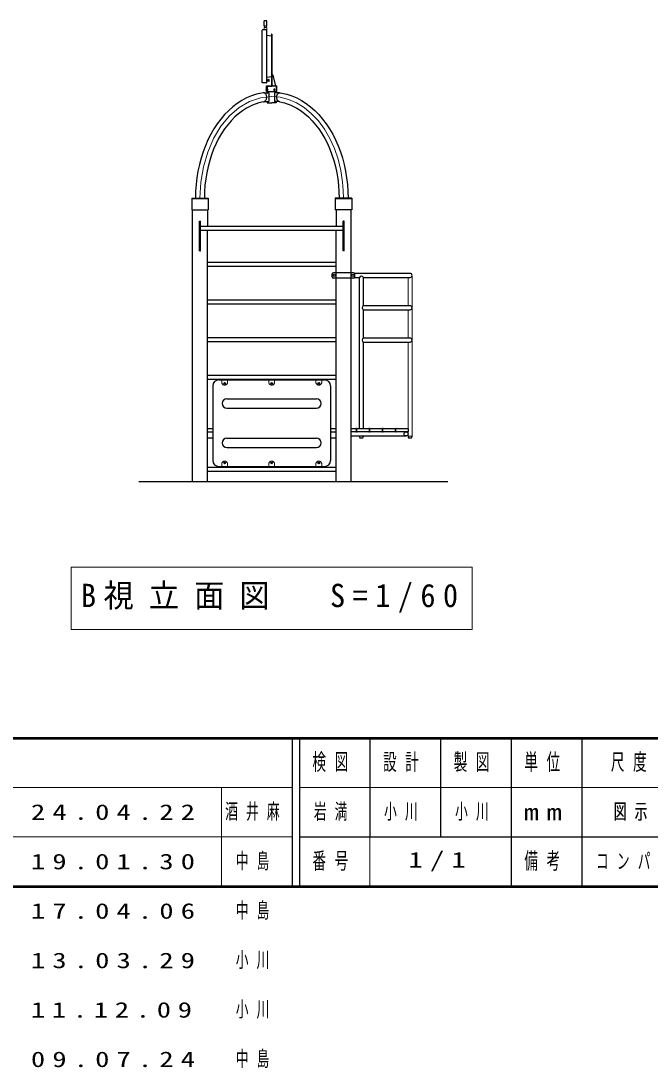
# Model space of a CAD drawing. Units: millimetres on the paper, with parts at other scales. Extents: x -365 to 0, y -26 to 257.
# Drawn here: x -276.9 to -187.8, y -25.7 to 122.5 of the extents above; entities that cross this region are included whole.
import ezdxf

# ---------------------------------------------------------------- set-up
doc = ezdxf.new("R2010")
doc.units = ezdxf.units.MM
doc.linetypes.add('USER1', pattern=[4.5, 2.5, -2])
doc.linetypes.add('USER2', pattern=[6, 3, -1, 1, -1])
doc.layers.add('LY_1', color=7, linetype='Continuous', lineweight=13)
doc.styles.add('ＭＳ ゴシック', font='')
doc.styles.get('ＭＳ ゴシック').set_extended_font_data('MS Gothic')

msp = doc.modelspace()

# ---------------------------------------------------------------- linework, layer by layer
at = {"layer": 'LY_1', "lineweight": 25}
for p, q in [((-242.086, 122.521), (-242.503, 122.521)), ((-242.503, 121.771), (-242.503, 122.521)), ((-242.086, 121.771), (-242.503, 121.771)), ((-242.086, 121.771), (-242.086, 122.521)), ((-242.753, 113.795), (-242.753, 121.195)), ((-242.136, 121.245), (-242.703, 121.245)), ((-242.086, 113.795), (-242.086, 121.195)), ((-241.449, 120.37), (-242.086, 120.482)), ((-241.449, 120.661), (-241.449, 113.345)), ((-241.374, 120.661), (-241.449, 120.661)), ((-241.374, 120.661), (-241.374, 113.345)), ((-241.449, 114.62), (-242.086, 114.508)), ((-241.919, 114.161), (-242.086, 114.161)), ((-241.919, 113.995), (-241.919, 114.161)), ((-241.753, 114.211), (-241.836, 114.211)), ((-241.836, 113.945), (-241.836, 114.211)), ((-241.753, 113.945), (-241.753, 114.211)), ((-241.374, 114.845), (-241.247, 114.845)), ((-240.841, 113.345), (-241.198, 114.807)), ((-242.136, 113.745), (-242.703, 113.745)), ((-242.154, 113.345), (-240.669, 113.345)), ((-242.154, 112.511), (-242.154, 113.345)), ((-241.919, 113.995), (-242.086, 113.995)), ((-242.048, 113.27), (-242.048, 112.353)), ((-242.048, 113.27), (-241.412, 113.27)), ((-241.836, 114.128), (-241.919, 114.128)), ((-241.836, 114.028), (-241.919, 114.028)), ((-241.753, 113.945), (-241.836, 113.945)), ((-240.776, 113.27), (-241.412, 113.27)), ((-241.208, 113.345), (-241.374, 113.511)), ((-240.776, 113.27), (-240.776, 112.353)), ((-240.669, 112.511), (-240.669, 113.345)), ((-242.498, 112.353), (-241.805, 112.353)), ((-242.154, 112.511), (-240.669, 112.511)), ((-241.805, 112.353), (-241.805, 111.103)), ((-240.326, 112.353), (-241.019, 112.353)), ((-241.019, 112.353), (-241.019, 111.103)), ((-242.452, 111.103), (-241.805, 111.103)), ((-242.048, 111.103), (-242.048, 110.936)), ((-242.048, 110.936), (-241.412, 110.936)), ((-240.776, 110.936), (-241.412, 110.936)), ((-240.372, 111.103), (-241.019, 111.103)), ((-240.776, 111.103), (-240.776, 110.936)), ((-252.743, 97.437), (-252.743, 95.77)), ((-252.743, 97.437), (-250.413, 97.437)), ((-250.413, 97.437), (-250.413, 95.77)), ((-232.41, 97.437), (-232.41, 95.77)), ((-230.08, 97.437), (-232.41, 97.437)), ((-230.08, 97.437), (-230.08, 95.77)), ((-252.743, 95.77), (-250.413, 95.77)), ((-252.637, 57.332), (-252.637, 95.74)), ((-250.52, 95.74), (-250.52, 93.448)), ((-230.08, 95.77), (-232.41, 95.77)), ((-232.303, 95.74), (-232.303, 93.448)), ((-230.187, 57.332), (-230.187, 95.74)), ((-251.653, 89.998), (-251.653, 94.165)), ((-251.653, 94.165), (-251.503, 94.165)), ((-251.503, 89.998), (-251.503, 94.165)), ((-251.503, 93.448), (-231.32, 93.448)), ((-231.32, 89.998), (-231.32, 94.165)), ((-231.17, 94.165), (-231.32, 94.165)), ((-231.17, 89.998), (-231.17, 94.165)), ((-251.503, 92.882), (-231.32, 92.882)), ((-250.52, 57.332), (-250.52, 92.882)), ((-232.303, 57.332), (-232.303, 92.882)), ((-251.653, 89.998), (-251.503, 89.998)), ((-231.17, 89.998), (-231.32, 89.998)), ((-250.52, 88.365), (-232.303, 88.365)), ((-250.52, 87.798), (-232.303, 87.798)), ((-232.846, 86.29), (-232.846, 86.707)), ((-229.811, 86.873), (-232.679, 86.873)), ((-229.811, 86.123), (-232.679, 86.123)), ((-221.828, 86.782), (-229.644, 86.782)), ((-229.644, 86.29), (-229.644, 86.707)), ((-229.644, 86.215), (-229.002, 86.215)), ((-229.002, 64.832), (-229.002, 86.215)), ((-228.435, 82.198), (-228.435, 86.215)), ((-228.435, 86.215), (-221.828, 86.215)), ((-250.52, 83.032), (-232.303, 83.032)), ((-250.52, 82.465), (-232.303, 82.465)), ((-221.828, 82.198), (-228.435, 82.198)), ((-228.435, 81.632), (-221.828, 81.632)), ((-228.435, 77.615), (-228.435, 81.632)), ((-250.52, 77.698), (-232.303, 77.698)), ((-250.52, 77.132), (-232.303, 77.132)), ((-221.828, 77.615), (-228.435, 77.615)), ((-228.435, 64.832), (-228.435, 77.048)), ((-228.435, 77.048), (-221.828, 77.048)), ((-250.52, 72.365), (-232.303, 72.365)), ((-250.52, 71.798), (-232.303, 71.798)), ((-248.912, 71.707), (-233.912, 71.707)), ((-249.745, 70.873), (-249.745, 60.29)), ((-233.078, 70.873), (-233.078, 60.29)), ((-247.745, 69.04), (-235.078, 69.04)), ((-247.745, 67.707), (-235.078, 67.707)), ((-250.52, 64.832), (-249.745, 64.832)), ((-250.52, 64.332), (-249.745, 64.332)), ((-233.078, 64.832), (-232.303, 64.832)), ((-233.078, 64.332), (-232.303, 64.332)), ((-230.187, 64.832), (-229.495, 64.832)), ((-222.162, 64.332), (-230.187, 64.332)), ((-230.187, 63.765), (-222.395, 63.765)), ((-229.445, 64.782), (-229.445, 64.382)), ((-229.362, 64.382), (-229.362, 64.782)), ((-229.312, 64.832), (-227.662, 64.832)), ((-227.612, 64.782), (-227.612, 64.382)), ((-227.528, 64.382), (-227.528, 64.782)), ((-227.478, 64.832), (-225.828, 64.832)), ((-225.778, 64.782), (-225.778, 64.382)), ((-225.695, 64.382), (-225.695, 64.782)), ((-225.645, 64.832), (-223.995, 64.832)), ((-223.945, 64.782), (-223.945, 64.382)), ((-223.862, 64.382), (-223.862, 64.782)), ((-223.812, 64.832), (-222.162, 64.832)), ((-222.112, 64.782), (-222.112, 64.382)), ((-250.52, 63.498), (-249.745, 63.498)), ((-247.745, 63.457), (-235.078, 63.457)), ((-233.078, 63.498), (-232.303, 63.498)), ((-228.919, 63.515), (-228.518, 63.515)), ((-222.029, 63.515), (-221.628, 63.515)), ((-247.745, 62.123), (-235.078, 62.123)), ((-250.52, 59.365), (-232.303, 59.365)), ((-248.912, 59.457), (-233.912, 59.457)), ((-250.52, 58.798), (-232.303, 58.798)), ((-260.247, 57.332), (-216.5, 57.332)), ((-238.5, 21), (-238.5, 0)), ((-237.5, 21), (-237.5, 0)), ((-227.5, 21), (-227.5, 7)), ((-217.5, 21), (-217.5, 7)), ((-207.5, 21), (-207.5, 0)), ((-197.5, 21), (-197.5, 7)), ((-237.5, 7), (0, 7)), ((-197.5, 7), (-197.5, 0))]:
    msp.add_line(p, q, dxfattribs=at)
at = {"layer": 'LY_1'}
for p, q in [((-242.503, 121.239), (-242.503, 121.605)), ((-242.086, 121.605), (-242.503, 121.605)), ((-242.419, 121.605), (-242.419, 121.771)), ((-242.169, 121.605), (-242.169, 121.771)), ((-242.086, 121.239), (-242.086, 121.605)), ((-241.341, 119.828), (-241.341, 115.161)), ((-222.112, 86.215), (-222.112, 82.198)), ((-221.545, 86.413), (-221.545, 63.715)), ((-222.112, 81.632), (-222.112, 77.615)), ((-222.112, 77.048), (-222.112, 63.715)), ((-229.002, 63.765), (-229.002, 63.715)), ((-228.435, 63.765), (-228.435, 63.715)), ((-228.435, 63.715), (-229.002, 63.715)), ((-221.545, 63.715), (-222.112, 63.715)), ((-269.812, 45.182), (-269.812, 36.382)), ((-213.012, 45.182), (-269.812, 45.182)), ((-213.012, 36.382), (-213.012, 45.182)), ((-269.812, 36.382), (-213.012, 36.382)), ((-365, 14), (-238.5, 14)), ((-248.5, 14), (-248.5, 0)), ((-237.5, 14), (-182.5, 14)), ((-365, 7), (-238.5, 7)), ((-227.5, 7), (-227.5, 0))]:
    msp.add_line(p, q, dxfattribs=at)
at = {"layer": 'LY_1', "linetype": 'USER2'}
for p, q in [((-242.283, 112.761), (-241.851, 112.761)), ((-241.724, 114.078), (-242.086, 114.078))]:
    msp.add_line(p, q, dxfattribs=at)
at = {"layer": 'LY_1', "linetype": 'USER1'}
for p, q in [((-242.084, 112.511), (-242.084, 113.345)), ((-242.084, 113.27), (-240.739, 113.27)), ((-240.739, 112.511), (-240.739, 113.345)), ((-252.637, 97.332), (-250.52, 97.332)), ((-232.303, 97.332), (-230.187, 97.332)), ((-248.495, 71.382), (-248.495, 71.798)), ((-247.662, 71.382), (-247.662, 71.798)), ((-241.828, 71.382), (-241.828, 71.798)), ((-240.995, 71.382), (-240.995, 71.798)), ((-235.162, 71.382), (-235.162, 71.798)), ((-234.328, 71.382), (-234.328, 71.798)), ((-248.495, 59.782), (-248.495, 59.365)), ((-247.662, 59.782), (-247.662, 59.365)), ((-241.828, 59.782), (-241.828, 59.365)), ((-240.995, 59.782), (-240.995, 59.365)), ((-235.162, 59.782), (-235.162, 59.365)), ((-234.328, 59.782), (-234.328, 59.365))]:
    msp.add_line(p, q, dxfattribs=at)
at = {"layer": 'LY_1', "lineweight": 50}
for p, q in [((-365, 21), (0, 21)), ((-365, 0), (0, 0))]:
    msp.add_line(p, q, dxfattribs=at)
at = {"layer": 'LY_1', "lineweight": 25}
msp.add_lwpolyline([(-241.044, 112.861), (-241.052, 112.861), (-241.059, 112.86), (-241.067, 112.858), (-241.074, 112.855), (-241.081, 112.852), (-241.087, 112.848), (-241.094, 112.843), (-241.1, 112.838), (-241.105, 112.832), (-241.11, 112.826), (-241.115, 112.819), (-241.119, 112.811), (-241.123, 112.804), (-241.125, 112.796), (-241.128, 112.787), (-241.129, 112.779), (-241.13, 112.77), (-241.131, 112.761), (-241.13, 112.753), (-241.129, 112.744), (-241.128, 112.736), (-241.125, 112.727), (-241.123, 112.719), (-241.119, 112.711), (-241.115, 112.704), (-241.11, 112.697), (-241.105, 112.691), (-241.1, 112.685), (-241.094, 112.68), (-241.087, 112.675), (-241.081, 112.671), (-241.074, 112.667), (-241.067, 112.665), (-241.059, 112.663), (-241.052, 112.662), (-241.044, 112.661), (-241.037, 112.662), (-241.029, 112.663), (-241.022, 112.665), (-241.014, 112.667), (-241.008, 112.671), (-241.001, 112.675), (-240.994, 112.68), (-240.988, 112.685), (-240.983, 112.691), (-240.978, 112.697), (-240.973, 112.704), (-240.969, 112.711), (-240.966, 112.719), (-240.963, 112.727), (-240.96, 112.736), (-240.959, 112.744), (-240.958, 112.753), (-240.958, 112.761), (-240.958, 112.77), (-240.959, 112.779), (-240.96, 112.787), (-240.963, 112.796), (-240.966, 112.804), (-240.969, 112.811), (-240.973, 112.819), (-240.978, 112.826), (-240.983, 112.832), (-240.988, 112.838), (-240.994, 112.843), (-241.001, 112.848), (-241.008, 112.852), (-241.014, 112.855), (-241.022, 112.858), (-241.029, 112.86), (-241.037, 112.861)], close=True, dxfattribs=at)
for points in [[(-242.587, 112.362), (-243.081, 112.271), (-243.568, 112.15), (-244.277, 111.916), (-244.964, 111.62), (-245.624, 111.269), (-246.283, 110.845), (-246.909, 110.371), (-247.497, 109.854), (-248.079, 109.263), (-248.62, 108.633), (-249.12, 107.97), (-249.604, 107.239), (-250.044, 106.479), (-250.44, 105.696), (-250.81, 104.854), (-251.134, 103.993), (-251.415, 103.117), (-251.659, 102.199), (-251.858, 101.268), (-252.013, 100.33), (-252.125, 99.369), (-252.192, 98.404), (-252.214, 97.437)], [(-242.553, 111.081), (-242.491, 111.091), (-242.431, 111.112), (-242.373, 111.145), (-242.319, 111.188), (-242.27, 111.242), (-242.227, 111.305), (-242.19, 111.376), (-242.16, 111.454), (-242.138, 111.537), (-242.124, 111.623), (-242.119, 111.711), (-242.122, 111.799), (-242.134, 111.886), (-242.154, 111.969), (-242.182, 112.048), (-242.218, 112.121), (-242.26, 112.186), (-242.308, 112.242), (-242.36, 112.288), (-242.417, 112.324), (-242.477, 112.348), (-242.538, 112.36), (-242.584, 112.361), (-242.63, 112.355)], [(-240.271, 111.081), (-240.331, 111.09), (-240.39, 111.111), (-240.447, 111.142), (-240.5, 111.184), (-240.549, 111.236), (-240.592, 111.297), (-240.629, 111.365), (-240.659, 111.44), (-240.682, 111.52), (-240.697, 111.604), (-240.704, 111.69), (-240.703, 111.776), (-240.694, 111.862), (-240.677, 111.945), (-240.652, 112.023), (-240.619, 112.097), (-240.58, 112.163), (-240.536, 112.221), (-240.486, 112.271), (-240.432, 112.31), (-240.374, 112.338), (-240.315, 112.355), (-240.254, 112.361), (-240.194, 112.355)], [(-240.237, 112.362), (-239.743, 112.271), (-239.256, 112.15), (-238.547, 111.916), (-237.86, 111.62), (-237.2, 111.269), (-236.541, 110.846), (-235.915, 110.372), (-235.327, 109.854), (-234.745, 109.263), (-234.203, 108.633), (-233.704, 107.971), (-233.22, 107.239), (-232.78, 106.479), (-232.384, 105.696), (-232.014, 104.855), (-231.689, 103.994), (-231.409, 103.118), (-231.164, 102.199), (-230.965, 101.269), (-230.811, 100.331), (-230.699, 99.37), (-230.631, 98.404), (-230.609, 97.437)], [(-242.552, 111.079), (-243.223, 110.926), (-244.126, 110.605), (-244.981, 110.171), (-245.559, 109.8), (-246.108, 109.384), (-246.624, 108.929), (-247.147, 108.398), (-247.633, 107.832), (-248.082, 107.236), (-248.525, 106.566), (-248.927, 105.87), (-249.29, 105.153), (-249.633, 104.372), (-249.934, 103.573), (-250.194, 102.76), (-250.423, 101.901), (-250.609, 101.03), (-250.753, 100.153), (-250.859, 99.251), (-250.922, 98.344), (-250.942, 97.437)], [(-240.272, 111.079), (-239.601, 110.926), (-238.698, 110.605), (-237.843, 110.172), (-237.265, 109.8), (-236.716, 109.384), (-236.2, 108.929), (-235.677, 108.398), (-235.191, 107.832), (-234.742, 107.236), (-234.299, 106.566), (-233.896, 105.87), (-233.533, 105.153), (-233.19, 104.372), (-232.889, 103.573), (-232.629, 102.76), (-232.401, 101.901), (-232.215, 101.031), (-232.07, 100.153), (-231.965, 99.251), (-231.902, 98.345), (-231.881, 97.437)]]:
    msp.add_lwpolyline(points, dxfattribs=at)
at = {"layer": 'LY_1', "linetype": 'USER2'}
for points in [[(-241.412, 111.815), (-243.002, 111.638), (-244.554, 111.111), (-246.028, 110.247), (-247.388, 109.069), (-248.601, 107.603), (-249.637, 105.888), (-250.47, 103.964), (-251.081, 101.88), (-251.453, 99.686), (-251.578, 97.437)], [(-241.412, 111.815), (-240.217, 111.715), (-239.039, 111.417), (-237.893, 110.926), (-236.796, 110.248), (-235.764, 109.392), (-234.809, 108.37), (-233.946, 107.197), (-233.187, 105.888), (-232.541, 104.462), (-232.019, 102.939), (-231.627, 101.34), (-231.37, 99.686), (-231.276, 98.565), (-231.245, 97.437)]]:
    msp.add_lwpolyline(points, dxfattribs=at)
at = {"layer": 'LY_1', "lineweight": 25}
for centre, radius in [((-232.578, 86.498), 0.15), ((-229.912, 86.498), 0.15), ((-248.078, 71.215), 0.117), ((-248.078, 71.215), 0.1), ((-241.412, 71.215), 0.117), ((-241.412, 71.215), 0.1), ((-234.745, 71.215), 0.117), ((-234.745, 71.215), 0.1), ((-222.395, 64.048), 0.283), ((-248.078, 59.948), 0.117), ((-248.078, 59.948), 0.1), ((-241.412, 59.948), 0.117), ((-241.412, 59.948), 0.1), ((-234.745, 59.948), 0.117), ((-234.745, 59.948), 0.1)]:
    msp.add_circle(centre, radius, dxfattribs=at)
for centre, radius, start, end in [((-242.703, 121.195), 0.05, 90, 180), ((-242.136, 121.195), 0.05, 0, 90), ((-241.247, 114.795), 0.05, 13.73627, 90), ((-242.703, 113.795), 0.05, 180, 270), ((-242.136, 113.795), 0.05, 270, 0), ((-232.679, 86.707), 0.167, 90, 180), ((-232.679, 86.29), 0.167, 180, 270), ((-229.811, 86.707), 0.167, 0, 90), ((-229.811, 86.29), 0.167, 270, 0), ((-228.719, 86.097), 0.307, 22.60568, 157.39432), ((-221.828, 86.498), 0.283, 270, 90), ((-228.317, 81.915), 0.307, 112.60559, 247.39441), ((-221.828, 81.915), 0.283, 270, 90), ((-228.317, 77.332), 0.307, 112.60559, 247.39441), ((-221.828, 77.332), 0.283, 270, 90), ((-248.912, 70.873), 0.833, 90, 180), ((-233.912, 70.873), 0.833, 0, 90), ((-247.745, 68.373), 0.667, 90, 270), ((-235.078, 68.373), 0.667, 270, 90), ((-229.495, 64.782), 0.05, 0, 90), ((-229.495, 64.382), 0.05, 270, 0), ((-229.312, 64.782), 0.05, 90, 180), ((-229.312, 64.382), 0.05, 180, 270), ((-227.662, 64.782), 0.05, 0, 90), ((-227.662, 64.382), 0.05, 270, 0), ((-227.478, 64.782), 0.05, 90, 180), ((-227.478, 64.382), 0.05, 180, 270), ((-225.828, 64.782), 0.05, 0, 90), ((-225.828, 64.382), 0.05, 270, 0), ((-225.645, 64.782), 0.05, 90, 180), ((-225.645, 64.382), 0.05, 180, 270), ((-223.995, 64.782), 0.05, 0, 90), ((-223.995, 64.382), 0.05, 270, 0), ((-223.812, 64.782), 0.05, 90, 180), ((-223.812, 64.382), 0.05, 180, 270), ((-222.162, 64.782), 0.05, 0, 90), ((-222.162, 64.382), 0.05, 270, 0), ((-247.745, 62.79), 0.667, 90, 270), ((-235.078, 62.79), 0.667, 270, 90), ((-228.719, 63.715), 0.283, 180, 224.90062), ((-228.719, 63.715), 0.283, 315.09938, 0), ((-221.828, 63.715), 0.283, 180, 224.90062), ((-221.828, 63.715), 0.283, 315.09938, 0), ((-248.912, 60.29), 0.833, 180, 270), ((-233.912, 60.29), 0.833, 270, 0)]:
    msp.add_arc(centre, radius, start, end, dxfattribs=at)
at = {"layer": 'LY_1', "linetype": 'USER1'}
for centre, start, end in [((-248.078, 71.382), 180, 0), ((-241.412, 71.382), 180, 0), ((-234.745, 71.382), 180, 0), ((-248.078, 59.782), 0, 180), ((-241.412, 59.782), 0, 180), ((-234.745, 59.782), 0, 180)]:
    msp.add_arc(centre, 0.417, start, end, dxfattribs=at)

# ---------------------------------------------------------------- texts
at = {"layer": 'LY_1', "style": 'ＭＳ ゴシック'}
for s, insert, char_height, attachment_point in [('\\T1.5;\\W0.95;B視立面図\u3000S=1/60', (-268.412, 40.782), 3.299, 4), ('\\T1.64;\\W0.6;検図', (-232.5, 17.5), 2.346, 5), ('\\T1.64;\\W0.6;設計', (-222.5, 17.5), 2.346, 5), ('\\T1.64;\\W0.6;製図', (-212.5, 17.5), 2.346, 5), ('\\T1.64;\\W0.6;単位', (-202.5, 17.5), 2.346, 5), ('\\T1.64;\\W0.6;尺度', (-190.25, 17.5), 2.346, 5), ('\\T1.64;\\W0.6;酒井麻', (-248, 10.5), 2.199, 4), ('\\T1.64;\\W0.6;岩満', (-232.5, 10.5), 2.199, 5), ('\\T1.64;\\W0.6;小川', (-225.5, 10.5), 2.199, 4), ('\\T1.64;\\W0.6;小川', (-212.5, 10.5), 2.199, 5), ('\\T1.64;\\W0.6;図示', (-193, 10.5), 2.199, 4), ('\\T1.64;\\W0.6;図示', (-190, 10.5), 2.199, 5), ('\\T1.5;\\W1.35;24.04.22', (-275.5, 10.5), 2.199, 4), ('\\T1.5;\\W1.35;mm', (-202.5, 10.5), 2.346, 5), ('\\T1.5;\\W1.35;19.01.30', (-275.5, 3.5), 2.199, 4), ('\\T1.64;\\W0.6;中島', (-246.5, 3.5), 2.199, 4), ('\\T1.64;\\W0.6;番号', (-232.5, 3.5), 2.346, 5), ('\\T1.5;\\W1.35;1/1', (-217.5, 3.5), 2.199, 5), ('\\T1.64;\\W0.6;備考', (-202.5, 3.5), 2.346, 5), ('\\T1.64;\\W0.6;コンパクトモデル', (-195.5, 3.5), 2.199, 4), ('\\T1.5;\\W1.35;17.04.06', (-275.5, -3.5), 2.199, 4), ('\\T1.64;\\W0.6;中島', (-246.5, -3.5), 2.199, 4), ('\\T1.5;\\W1.35;13.03.29', (-275.5, -10.5), 2.199, 4), ('\\T1.64;\\W0.6;小川', (-246.5, -10.5), 2.199, 4), ('\\T1.64;\\W0.6;小川', (-246.5, -17.5), 2.199, 4), ('\\T1.47;\\W1.35;11.12.09', (-275.5, -17.5), 2.199, 4), ('\\T1.5;\\W1.35;09.07.24', (-275.5, -24.5), 2.199, 4), ('\\T1.64;\\W0.6;中島', (-246.5, -24.5), 2.199, 4)]:
    msp.add_mtext(s, dxfattribs=dict(at, insert=insert, char_height=char_height, attachment_point=attachment_point))

doc.saveas('drawing.dxf')
